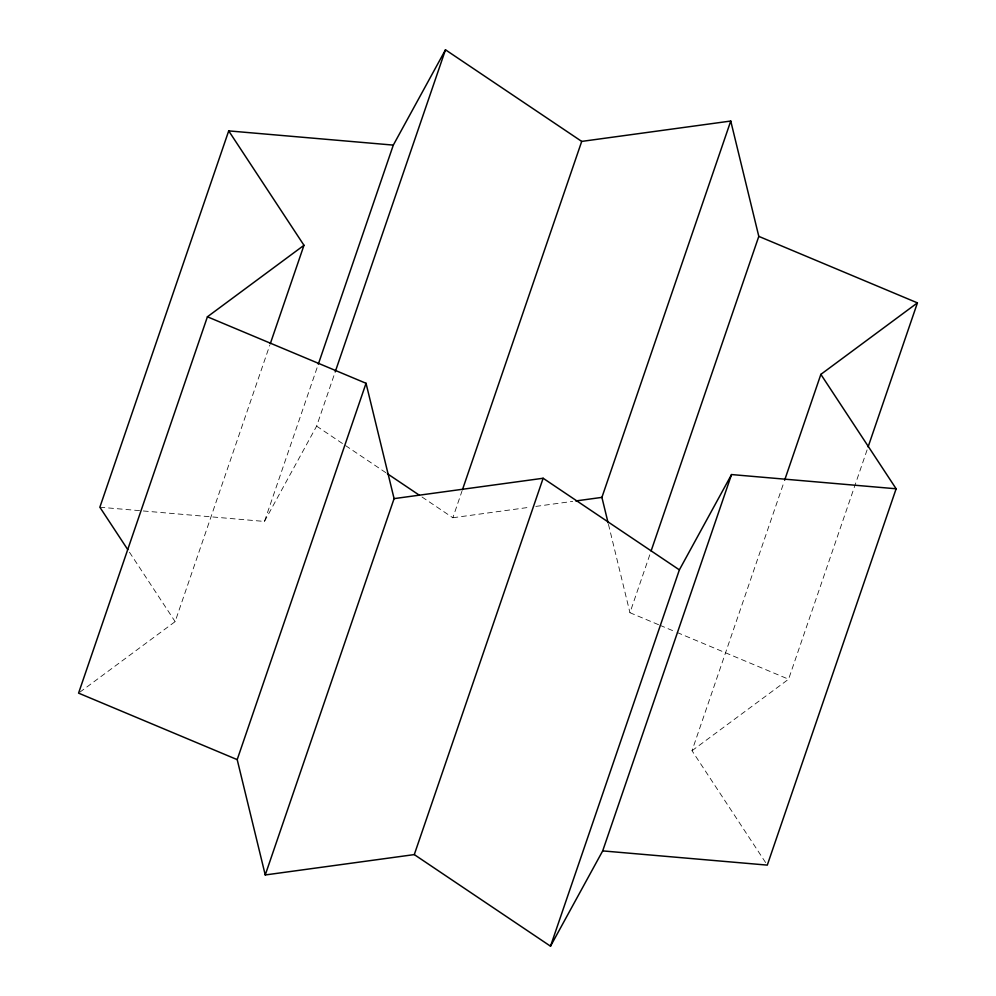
<?xml version="1.0" encoding="UTF-8"?>
<svg xmlns="http://www.w3.org/2000/svg" width="996" height="996" viewBox="0 0 996 996"><rect width="100%" height="100%" fill="white"/><g stroke="black" fill="none" stroke-linecap="round" stroke-linejoin="round"><path stroke-width="0.75" stroke-dasharray="4.98 3.74" d="M79.817 692.208L175.134 621.629L269.754 345.251M99.861 507.213L264.463 521.443L317.811 365.607M264.463 521.443L316.628 426.139L335.254 371.745M422.018 497.004L452.856 517.746L461.92 491.289M658.543 624.691L629.958 612.714L650.6 552.444M765.6 862.548L692.021 750.71L784.126 481.69M692.021 750.71L788.583 679.21L867.093 449.881M452.856 517.746L529.685 507.25M535.836 506.404L572.712 501.374M659.962 625.289L675.686 631.887M677.118 632.485L788.583 679.21M316.628 426.139L386.025 472.801M129.455 552.207L175.134 621.629M608.469 524.344L629.958 612.714"/><path stroke-width="1.49" d="M651.098 550.975L758.803 236.376L730.753 121.039L581.714 141.407L445.486 49.8L393.308 145.105L228.707 130.887L99.861 507.213L127.774 549.643M228.707 130.887L303.979 245.29L207.417 316.79L78.572 693.129L237.197 759.624L265.247 874.961L414.286 854.593L550.514 946.2L602.692 850.895L731.537 474.557L896.139 488.787L767.293 865.113L602.692 850.895M270.265 343.782L303.979 245.29M318.322 364.138L393.308 145.105M335.254 371.745L445.486 49.8M237.197 759.624L366.042 383.286L207.417 316.79M265.247 874.961L394.092 498.623L366.042 383.286M462.418 489.82L581.714 141.407M414.286 854.593L543.144 478.254L679.372 569.861L550.514 946.2M608.095 522.838L601.908 497.378L730.753 121.039M784.624 480.221L820.866 374.372L917.428 302.871L758.803 236.376M868.101 446.943L917.428 302.871M679.372 569.861L731.537 474.557M394.092 498.623L543.144 478.254M575.788 500.951L601.908 497.378M387.32 473.673L419.44 495.273M820.866 374.372L896.139 488.787"/></g></svg>
